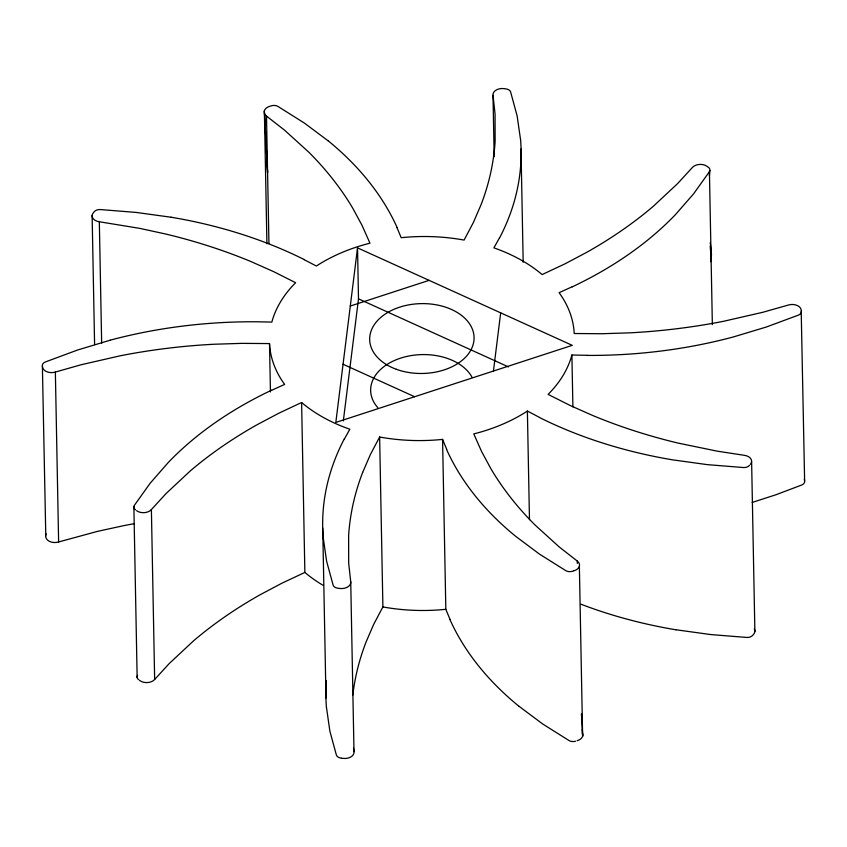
<?xml version="1.0" encoding="UTF-8"?>
<svg xmlns="http://www.w3.org/2000/svg" width="847" height="847" viewBox="0 0 847 847"><rect width="100%" height="100%" fill="white"/><g stroke="black" fill="none" stroke-linecap="round" stroke-linejoin="round"><path stroke-width="1.27" d="M710.665 261.734L711.057 256.62L710.178 246.276M709.405 175.657L709.871 170.575M711.035 260.611L711.48 254.354L710.252 242.602M357.529 247.864L335.825 422.431L572.254 345.343L357.529 247.864L358.503 298.843L343.331 420.906M493.441 371.039L500.683 312.85M362.696 472.361L370.351 454.617L379.636 437.02A152.449 102.011 -1.1 0 0 442.568 439.402L446.718 449.408M344.369 439.042L349.843 429.228A152.449 102.011 -1.1 0 1 301.606 402.516L278.727 413.262L257.022 424.76A454.363 304.02 -1.1 0 0 190.268 470.943L166.065 493.557L151.391 509.566L154.652 679.474A9.148 6.12 -1.1 0 1 139.893 680.617L139.49 680.31M499.37 238.049L493.896 247.864A152.449 102.011 -1.1 0 1 542.133 274.576L565.013 263.83L586.717 252.332A454.363 304.02 -1.1 0 0 653.471 206.149L677.674 183.534L692.348 167.526A9.148 6.12 -1.1 0 1 707.107 166.383L708.41 167.357A6.098 4.076 -1.1 0 1 709.426 171.666L712.359 324.581M379.636 437.02L382.897 606.928L373.612 624.525L365.957 642.27A454.363 304.02 -1.1 0 0 352.828 695.027M709.426 171.666L693.587 193.847L675.504 214.556A381.203 255.074 -1.1 0 1 572.191 286.879M749.553 465.289L749.362 465.501A6.098 4.076 -1.1 0 1 743.55 467.544L707.372 464.643L672.613 459.847A381.203 255.074 -1.1 0 1 539.475 417.507M154.652 679.474L169.326 663.466L193.54 640.851A454.363 304.02 -1.1 0 1 260.283 594.668L281.987 583.17L304.867 572.424A152.449 102.011 -1.1 0 0 322.876 585.203M271.633 390.298L284.634 384.411A152.449 102.011 -1.1 0 1 269.515 343.575L241.776 343.363L214.323 344.231A454.363 304.02 -1.1 0 0 120.38 355.761L81.164 364.739L55.362 372.066A9.148 6.12 -1.1 0 1 42.562 367.196L42.382 365.968A6.098 4.076 -1.1 0 1 45.346 361.965L77.49 350.044L110.142 340.208M572.106 286.794L559.105 292.681A152.449 102.011 -1.1 0 1 574.224 333.517L601.952 333.729L629.416 332.86A454.363 304.02 -1.1 0 0 723.359 321.331L762.575 312.352L788.377 305.026A9.148 6.12 -1.1 0 1 801.177 309.896L804.629 481.117A6.098 4.076 -1.1 0 1 801.654 485.035L775.979 494.743L752.157 502.451M350.287 306.053L429.101 280.357M577.125 740.733L577.231 740.702A9.148 6.12 -1.1 0 0 582.376 733.079M573.631 570.889L573.059 571.058M42.382 365.968L45.812 537.03A9.148 6.12 -1.1 0 0 58.623 541.974L97.437 531.387L123.651 525.669A454.363 304.02 -1.1 0 1 134.451 523.637M587.469 355.317L571.894 355.009A152.449 102.011 -1.1 0 1 548.115 394.384L570.116 405.469L592.847 415.559A454.363 304.02 -1.1 0 0 678.087 443.087L717.335 451.176L744.407 455.326A9.148 6.12 -1.1 0 1 750.368 464.347M342.315 758.287L341.712 758.203M341.468 758.171L341.108 758.118A6.098 4.076 -1.1 0 1 336.386 755.058L329.864 731.088L326.476 707.404M171.126 217.245L136.367 212.449L100.19 209.548A6.098 4.076 -1.1 0 0 94.377 211.591L93.371 212.745A9.148 6.12 -1.1 0 0 99.332 221.766L139.67 228.362L165.652 234.005A454.363 304.02 -1.1 0 1 250.892 261.532L273.623 271.633L295.624 282.707A152.449 102.011 -1.1 0 0 271.845 322.082L256.27 321.775A381.203 255.074 -1.1 0 0 110.131 340.176M675.874 629.755L710.633 634.551L746.81 637.452A6.098 4.076 -1.1 0 0 752.623 635.409L753.629 634.255A9.148 6.12 -1.1 0 0 754.317 629.014M358.503 298.843L508.454 366.91M343.056 364.242L414.638 396.735M304.168 259.669L316.355 266.032A152.449 102.011 -1.1 0 1 369.948 243.174L362.082 225.45L352.776 208.246A454.363 304.02 -1.1 0 0 308.795 152.174L284.497 130.12L266.498 116.071A9.148 6.12 -1.1 0 1 269.653 106.341L271.474 105.79A6.098 4.076 -1.1 0 1 277.911 106.415L304.306 123.016L327.874 140.623M539.571 417.433L527.385 411.06A152.449 102.011 -1.1 0 1 473.791 433.918L481.657 451.642L490.964 468.846A454.363 304.02 -1.1 0 0 534.944 524.918L559.242 546.971L577.241 561.021L577.283 563.382M136.558 510.646L136.632 510.709A9.148 6.12 -1.1 0 0 151.391 509.566M135.329 509.735L135.404 509.788A6.098 4.076 -1.1 0 1 134.313 505.426L150.152 483.245L168.235 462.536A381.203 255.074 -1.1 0 1 271.548 390.213M519.126 706.377L542.694 723.984L569.089 740.585A6.098 4.076 -1.1 0 0 575.526 741.21M397.021 227.684L401.171 237.689A152.449 102.011 -1.1 0 1 464.103 240.072L473.388 222.475L481.043 204.73A454.363 304.02 -1.1 0 0 495.114 141.544L495.061 113.932L493.007 95.351A9.148 6.12 -1.1 0 1 504.081 88.628L506.019 88.903A6.098 4.076 -1.1 0 1 510.614 91.942L517.136 115.912L520.534 139.596M449.979 619.316L445.829 609.311L442.568 439.402M804.629 481.117L804.438 479.804A9.148 6.12 -1.1 0 0 804.279 479.106M342.919 758.372A9.148 6.12 -1.1 0 0 353.993 751.649L350.732 581.741L348.678 563.16L348.625 535.548A454.363 304.02 -1.1 0 1 362.685 472.361M353.527 748.166L353.993 751.649M581.497 713.725L581.847 720.289M582.334 729.489L582.535 733.438M264.465 113.562L267.588 172.703L264.37 110.703L266.921 243.735M581.466 713.873L582.63 736.297L579.369 566.389M751.617 461.594L754.878 631.502M571.894 355.009L572.9 406.931M527.385 411.06L529.47 519.613M521.011 148.987L523.181 262.252M493.007 95.351L494.182 156.706M322.728 528.105L325.989 698.023M301.606 402.516L304.867 572.424M266.498 116.071L268.944 243.502M269.515 343.575L270.447 391.949M133.868 506.517L137.15 677.6M99.332 221.766L101.661 343.3M92.122 215.498L94.599 344.57M55.362 372.066L58.623 541.974M801.368 311.209A6.098 4.076 -1.1 0 1 798.393 315.126L766.249 327.048L733.597 336.884A381.203 255.074 -1.1 0 1 587.458 355.412M577.241 561.021A9.148 6.12 -1.1 0 1 574.086 570.751M572.265 571.302A6.098 4.076 -1.1 0 1 565.828 570.677L539.433 554.076L515.865 536.469A381.203 255.074 -1.1 0 1 446.57 449.439M350.732 581.741A9.148 6.12 -1.1 0 1 339.658 588.464L337.72 588.199A6.098 4.076 -1.1 0 1 333.125 585.15L326.603 561.18L323.205 537.496A381.203 255.074 -1.1 0 1 344.231 439.011M171.136 217.224A381.203 255.074 -1.1 0 1 304.264 259.584M327.916 140.602A381.203 255.074 -1.1 0 1 397.169 227.652M520.577 139.586A381.203 255.074 -1.1 0 1 499.508 238.081M675.864 629.787A381.203 255.074 -1.1 0 1 581.053 604.25M445.829 609.311A152.449 102.011 -1.1 0 1 382.897 606.928M519.095 706.398A381.203 255.074 -1.1 0 1 449.842 619.348M326.423 707.414A381.203 255.074 -1.1 0 1 326.402 680.543M138.59 679.643A6.098 4.076 -1.1 0 1 137.574 675.334M45.632 535.791A6.098 4.076 -1.1 0 1 46.098 533.822M377.815 407.672A52.218 34.939 -1.1 0 1 400.589 358.143A52.218 34.939 -1.1 0 1 471.885 377M396.311 369.281A52.218 34.939 -1.1 0 0 474.076 337.572A52.218 34.939 -1.1 0 0 395.221 308.784A52.218 34.939 -1.1 0 0 396.311 369.281"/></g></svg>
